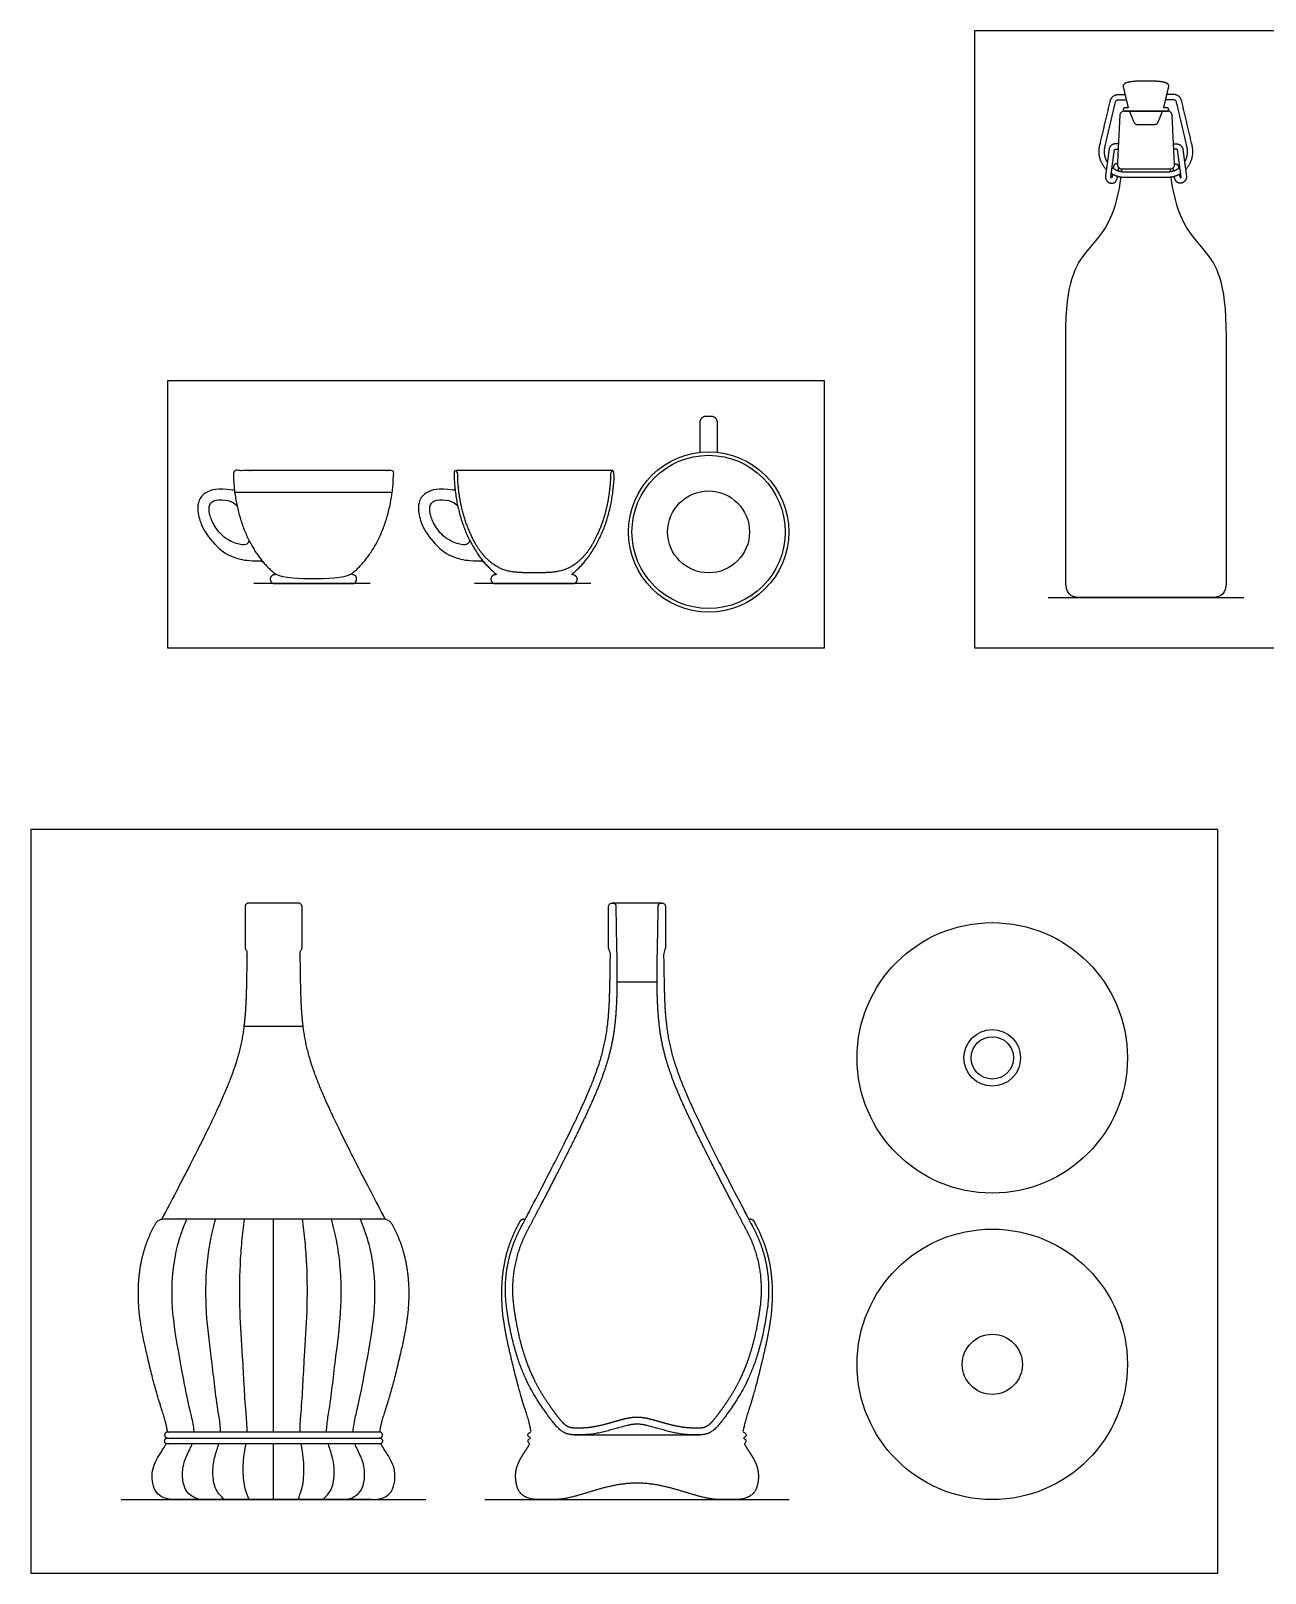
# Model space of a CAD drawing. Header units: millimetres. Extents: x 495.4 to 498.64, y 0.59 to 1.46.
# Drawn here: x 496.223 to 496.916, y 0.592 to 1.458 of the extents above; entities that cross this region are included whole.
import ezdxf

# ---------------------------------------------------------------- set-up
doc = ezdxf.new("R2010")
doc.units = ezdxf.units.MM
for name, color, linetype, true_color in [('2D$AG-DETAILS', 7, 'Continuous', 0x66ffff), ('2D$AG-DETAILS-DIAGRAM', 7, 'Continuous', 0xccff66), ('2D$AG-DIAGRAM', 7, 'Continuous', 0xfecc66), ('2D$AG-OBJECTS', 7, 'Continuous', 0x66ccff), ('2D$X-VPRT', 7, 'Continuous', 0xfb02ff)]:
    doc.layers.add(name, color=color, linetype=linetype, true_color=true_color)

msp = doc.modelspace()

# ---------------------------------------------------------------- linework, layer by layer
at = {"layer": '2D$AG-DETAILS'}
for points in [[(496.34256, 0.8991), (496.35918, 0.8991), (496.3758, 0.8991)], [(496.35918, 0.67118), (496.35918, 0.79084)], [(496.35918, 0.63329), (496.35918, 0.66447)]]:
    msp.add_lwpolyline(points, dxfattribs=at)
for points, knots in [([(496.31456, 0.67118), (496.31453, 0.67166), (496.31449, 0.67214), (496.31413, 0.6755), (496.31351, 0.67828), (496.30989, 0.69327), (496.30927, 0.69785), (496.30524, 0.71931), (496.30364, 0.72838), (496.30269, 0.73762), (496.30198, 0.7468), (496.30197, 0.75579), (496.30382, 0.76947), (496.30471, 0.77387), (496.30719, 0.78256), (496.30882, 0.78669), (496.31045, 0.79084)], [4.389385, 4.389385, 4.389385, 4.389385, 4.527908, 4.527908, 5.349461, 5.349461, 8.95618, 8.95618, 11.598435, 11.598435, 11.598435, 14.409918, 14.409918, 15.798687, 15.798687, 17.184325, 17.184325, 17.184325, 17.184325]), ([(496.32945, 0.67118), (496.32944, 0.6719), (496.32941, 0.67262), (496.32915, 0.6761), (496.32873, 0.67879), (496.32632, 0.6933), (496.32591, 0.70002), (496.32322, 0.7207), (496.32215, 0.72944), (496.32152, 0.73829), (496.32105, 0.74727), (496.32104, 0.75613), (496.32227, 0.76953), (496.32287, 0.77387), (496.32452, 0.7825), (496.32561, 0.78666), (496.32669, 0.79084)], [4.310672, 4.310672, 4.310672, 4.310672, 4.527908, 4.527908, 5.349461, 5.349461, 8.95618, 8.95618, 11.598435, 11.598435, 11.598435, 14.409918, 14.409918, 15.798687, 15.798687, 17.184325, 17.184325, 17.184325, 17.184325]), ([(496.34431, 0.67118), (496.34433, 0.67214), (496.3443, 0.67311), (496.34416, 0.67671), (496.34396, 0.67931), (496.34275, 0.69333), (496.34254, 0.7022), (496.3412, 0.72209), (496.34067, 0.73049), (496.34035, 0.73896), (496.34011, 0.74775), (496.34011, 0.75647), (496.34073, 0.76959), (496.34102, 0.77388), (496.34185, 0.78243), (496.34239, 0.78663), (496.34294, 0.79084)], [4.225461, 4.225461, 4.225461, 4.225461, 4.527908, 4.527908, 5.349461, 5.349461, 8.95618, 8.95618, 11.598435, 11.598435, 11.598435, 14.409918, 14.409918, 15.798687, 15.798687, 17.184325, 17.184325, 17.184325, 17.184325]), ([(496.37405, 0.67118), (496.37403, 0.67214), (496.37406, 0.67311), (496.3742, 0.67671), (496.3744, 0.67931), (496.37561, 0.69333), (496.37582, 0.7022), (496.37716, 0.72209), (496.37769, 0.73049), (496.37801, 0.73896), (496.37825, 0.74775), (496.37825, 0.75647), (496.37764, 0.76959), (496.37734, 0.77388), (496.37651, 0.78243), (496.37597, 0.78663), (496.37542, 0.79084)], [4.225461, 4.225461, 4.225461, 4.225461, 4.527908, 4.527908, 5.349461, 5.349461, 8.95618, 8.95618, 11.598435, 11.598435, 11.598435, 14.409918, 14.409918, 15.798687, 15.798687, 17.184325, 17.184325, 17.184325, 17.184325]), ([(496.38891, 0.67118), (496.38892, 0.6719), (496.38896, 0.67262), (496.38921, 0.6761), (496.38963, 0.67879), (496.39204, 0.6933), (496.39245, 0.70002), (496.39514, 0.7207), (496.39621, 0.72944), (496.39684, 0.73829), (496.39731, 0.74727), (496.39732, 0.75613), (496.39609, 0.76953), (496.39549, 0.77387), (496.39384, 0.7825), (496.39275, 0.78666), (496.39167, 0.79084)], [4.310672, 4.310672, 4.310672, 4.310672, 4.527908, 4.527908, 5.349461, 5.349461, 8.95618, 8.95618, 11.598435, 11.598435, 11.598435, 14.409918, 14.409918, 15.798687, 15.798687, 17.184325, 17.184325, 17.184325, 17.184325]), ([(496.4038, 0.67118), (496.40383, 0.67166), (496.40387, 0.67214), (496.40423, 0.6755), (496.40485, 0.67828), (496.40847, 0.69327), (496.40909, 0.69785), (496.41312, 0.71931), (496.41472, 0.72838), (496.41567, 0.73762), (496.41638, 0.7468), (496.41639, 0.75579), (496.41454, 0.76947), (496.41365, 0.77387), (496.41117, 0.78256), (496.40954, 0.78669), (496.40791, 0.79084)], [4.389385, 4.389385, 4.389385, 4.389385, 4.527908, 4.527908, 5.349461, 5.349461, 8.95618, 8.95618, 11.598435, 11.598435, 11.598435, 14.409918, 14.409918, 15.798687, 15.798687, 17.184325, 17.184325, 17.184325, 17.184325]), ([(496.31791, 0.63329), (496.31579, 0.63389), (496.31349, 0.63475), (496.31027, 0.63779), (496.30948, 0.63924), (496.30853, 0.64237), (496.30832, 0.64365), (496.30805, 0.64614), (496.30801, 0.6473), (496.30813, 0.65068), (496.30852, 0.65272), (496.31003, 0.65726), (496.31117, 0.65953), (496.31272, 0.66272), (496.31314, 0.66358), (496.3135, 0.66447)], [0, 0, 0, 0, 0.793924, 0.793924, 1.350584, 1.350584, 1.726917, 1.726917, 2.062242, 2.062242, 2.68497, 2.68497, 3.441313, 3.441313, 3.728824, 3.728824, 3.728824, 3.728824]), ([(496.33166, 0.63329), (496.33025, 0.6345), (496.32872, 0.63588), (496.32657, 0.63928), (496.32605, 0.64082), (496.32541, 0.64385), (496.32527, 0.64509), (496.3251, 0.64747), (496.32506, 0.64859), (496.32515, 0.65182), (496.32541, 0.65381), (496.32641, 0.65825), (496.32717, 0.66053), (496.3281, 0.66338), (496.32827, 0.66393), (496.32844, 0.66447)], [0, 0, 0, 0, 0.793924, 0.793924, 1.350584, 1.350584, 1.726917, 1.726917, 2.062242, 2.062242, 2.68497, 2.68497, 3.441313, 3.441313, 3.620399, 3.620399, 3.620399, 3.620399]), ([(496.34542, 0.63329), (496.34472, 0.63511), (496.34395, 0.63701), (496.34288, 0.64077), (496.34261, 0.64239), (496.3423, 0.64534), (496.34223, 0.64653), (496.34214, 0.64881), (496.34212, 0.64988), (496.34216, 0.65296), (496.34229, 0.65491), (496.3428, 0.65923), (496.34318, 0.66153), (496.34358, 0.66405), (496.34362, 0.66426), (496.34365, 0.66447)], [0, 0, 0, 0, 0.793924, 0.793924, 1.350584, 1.350584, 1.726917, 1.726917, 2.062242, 2.062242, 2.68497, 2.68497, 3.441313, 3.441313, 3.510888, 3.510888, 3.510888, 3.510888]), ([(496.37294, 0.63329), (496.37364, 0.63511), (496.37441, 0.63701), (496.37548, 0.64077), (496.37575, 0.64239), (496.37606, 0.64534), (496.37613, 0.64653), (496.37622, 0.64881), (496.37624, 0.64988), (496.3762, 0.65296), (496.37607, 0.65491), (496.37557, 0.65923), (496.37519, 0.66153), (496.37478, 0.66405), (496.37474, 0.66426), (496.37471, 0.66447)], [0, 0, 0, 0, 0.793924, 0.793924, 1.350584, 1.350584, 1.726917, 1.726917, 2.062242, 2.062242, 2.68497, 2.68497, 3.441313, 3.441313, 3.510888, 3.510888, 3.510888, 3.510888]), ([(496.3867, 0.63329), (496.38811, 0.6345), (496.38964, 0.63588), (496.39179, 0.63928), (496.39232, 0.64082), (496.39295, 0.64385), (496.39309, 0.64509), (496.39326, 0.64747), (496.3933, 0.64859), (496.39321, 0.65182), (496.39295, 0.65381), (496.39195, 0.65825), (496.39119, 0.66053), (496.39026, 0.66338), (496.39009, 0.66393), (496.38992, 0.66447)], [0, 0, 0, 0, 0.793924, 0.793924, 1.350584, 1.350584, 1.726917, 1.726917, 2.062242, 2.062242, 2.68497, 2.68497, 3.441313, 3.441313, 3.620399, 3.620399, 3.620399, 3.620399]), ([(496.40046, 0.63329), (496.40257, 0.63389), (496.40487, 0.63475), (496.40809, 0.63779), (496.40888, 0.63924), (496.40983, 0.64237), (496.41004, 0.64365), (496.41031, 0.64614), (496.41036, 0.6473), (496.41023, 0.65068), (496.40984, 0.65272), (496.40834, 0.65726), (496.4072, 0.65953), (496.40565, 0.66272), (496.40523, 0.66358), (496.40486, 0.66447)], [0, 0, 0, 0, 0.793924, 0.793924, 1.350584, 1.350584, 1.726917, 1.726917, 2.062242, 2.062242, 2.68497, 2.68497, 3.441313, 3.441313, 3.728824, 3.728824, 3.728824, 3.728824])]:
    msp.add_open_spline(points, degree=3, knots=knots, dxfattribs=at)
at = {"layer": '2D$AG-DETAILS-DIAGRAM'}
for points in [[(496.4258, 1.19886), (496.33738, 1.19886)], [(496.57462, 0.92384), (496.55206, 0.92384)]]:
    msp.add_lwpolyline(points, dxfattribs=at)
msp.add_circle((496.60354, 1.17674), 0.02299, dxfattribs=at)
msp.add_rational_spline([(496.85845, 1.41309), (496.85714, 1.40989), (496.85583, 1.4067), (496.85526, 1.40532), (496.85377, 1.40532), (496.8515, 1.40532), (496.84923, 1.40532), (496.84695, 1.40532), (496.84468, 1.40532), (496.84319, 1.40532), (496.84263, 1.4067), (496.84131, 1.40989), (496.84, 1.41309)], [1, 1, 1, 0.830700263655, 1, 1, 1, 1, 1, 0.830700263655, 1, 1, 1], degree=2, knots=[0.323819, 0.323819, 0.323819, 0.984381, 0.984381, 1.246283, 1.246283, 2, 2, 2.753717, 2.753717, 3.015619, 3.015619, 3.676181, 3.676181, 3.676181], dxfattribs=at)
at = {"layer": '2D$AG-DIAGRAM'}
for points in [[(496.4134, 1.14768), (496.3481, 1.14768)], [(496.53735, 1.14768), (496.47205, 1.14768)], [(496.79423, 1.13993), (496.90423, 1.13993)], [(496.27364, 0.63329), (496.44472, 0.63329)], [(496.4778, 0.63329), (496.64888, 0.63329)]]:
    msp.add_lwpolyline(points, dxfattribs=at)
at = {"layer": '2D$AG-OBJECTS'}
for points in [[(496.54953, 1.21118), (496.46154, 1.21118)], [(496.57734, 0.96829), (496.54934, 0.96829)], [(496.52797, 0.66961), (496.59871, 0.66961)], [(496.50831, 0.63329), (496.61837, 0.63329)]]:
    msp.add_lwpolyline(points, dxfattribs=at)
for centre, radius in [((496.60354, 1.17674), 0.04503), ((496.60354, 1.17674), 0.04303), ((496.7629, 0.88133), 0.07595), ((496.7629, 0.88133), 0.01589), ((496.7629, 0.88133), 0.01189), ((496.7629, 0.7092), 0.07595), ((496.7629, 0.7092), 0.01689)]:
    msp.add_circle(centre, radius, dxfattribs=at)
for points, weights, degree, knots in [([(496.84, 1.41309), (496.83848, 1.41309), (496.83762, 1.41309), (496.83741, 1.41309), (496.83685, 1.41309), (496.83646, 1.41348), (496.83646, 1.41404), (496.83646, 1.4146), (496.83685, 1.415), (496.83741, 1.415), (496.83758, 1.415), (496.83818, 1.415), (496.83921, 1.415), (496.83829, 1.41895), (496.83736, 1.4229), (496.83644, 1.42685), (496.83629, 1.42749), (496.83653, 1.42809), (496.83708, 1.42845), (496.83934, 1.42993), (496.8445, 1.42993), (496.84923, 1.42993), (496.85395, 1.42993), (496.85912, 1.42993), (496.86137, 1.42845), (496.86192, 1.42809), (496.86216, 1.42749), (496.86201, 1.42685), (496.86109, 1.4229), (496.86016, 1.41895), (496.85924, 1.415), (496.86027, 1.415), (496.86087, 1.415), (496.86104, 1.415), (496.8616, 1.415), (496.86199, 1.4146), (496.86199, 1.41404), (496.86199, 1.41348), (496.8616, 1.41309), (496.86104, 1.41309), (496.86083, 1.41309), (496.85997, 1.41309), (496.85845, 1.41309), (496.8523, 1.41309), (496.84615, 1.41309), (496.84, 1.41309)], [1, 1, 1, 1, 0.804737854124, 0.804737854124, 1, 0.804737854124, 0.804737854124, 1, 1, 1, 1, 1, 1, 1, 0.87961289448, 0.87961289448, 1, 1, 1, 1, 1, 1, 1, 0.87961289448, 0.87961289448, 1, 1, 1, 1, 1, 1, 1, 0.804737854124, 0.804737854124, 1, 0.804737854124, 0.804737854124, 1, 1, 1, 1, 1, 1, 1], 3, [3.676181, 3.676181, 3.676181, 3.676181, 3.737869, 3.737869, 3.737869, 3.887844, 3.887844, 3.887844, 4.03782, 4.03782, 4.03782, 4.087937, 4.087937, 4.087937, 5.30522, 5.30522, 5.30522, 5.48878, 5.48878, 5.48878, 6.7195, 6.7195, 6.7195, 7.95022, 7.95022, 7.95022, 8.13378, 8.13378, 8.13378, 9.351063, 9.351063, 9.351063, 9.40118, 9.40118, 9.40118, 9.551155, 9.551155, 9.551155, 9.701131, 9.701131, 9.701131, 9.762819, 9.762819, 9.762819, 11.608229, 11.608229, 11.608229, 11.608229]), ([(496.82698, 1.38025), (496.82146, 1.38596), (496.82327, 1.3937), (496.82623, 1.40628), (496.82919, 1.41886), (496.83002, 1.42242), (496.83368, 1.42242), (496.83558, 1.42242), (496.83747, 1.42242)], [1, 0.87792219724, 1, 1, 1, 0.783805638796, 1, 1, 1], 2, [1.859816, 1.859816, 1.859816, 3.314905, 3.314905, 4.270556, 4.270556, 4.963353, 4.963353, 5.492106, 5.492106, 5.492106]), ([(496.87147, 1.38025), (496.87699, 1.38596), (496.87518, 1.3937), (496.87222, 1.40628), (496.86926, 1.41886), (496.86843, 1.42242), (496.86477, 1.42242), (496.86287, 1.42242), (496.86098, 1.42242)], [1, 0.87792219724, 1, 1, 1, 0.783805638796, 1, 1, 1], 2, [1.859816, 1.859816, 1.859816, 3.314905, 3.314905, 4.270556, 4.270556, 4.963353, 4.963353, 5.492106, 5.492106, 5.492106]), ([(496.82754, 1.38441), (496.82512, 1.38844), (496.8262, 1.39301), (496.82915, 1.40559), (496.83211, 1.41817), (496.8324, 1.41942), (496.83368, 1.41942), (496.83593, 1.41942), (496.83818, 1.41942)], [1, 0.926525580765, 1, 1, 1, 0.783805638796, 1, 1, 1], 2, [1.881754, 1.881754, 1.881754, 2.774443, 2.774443, 3.730094, 3.730094, 4.422891, 4.422891, 5.049607, 5.049607, 5.049607]), ([(496.86143, 1.41309), (496.86381, 1.41309), (496.86392, 1.41071), (496.8646, 1.39696), (496.86527, 1.38321), (496.86532, 1.38214), (496.86458, 1.38136), (496.86385, 1.38059), (496.86277, 1.38059), (496.856, 1.38059), (496.84923, 1.38059), (496.84245, 1.38059), (496.83568, 1.38059), (496.83461, 1.38059), (496.83387, 1.38136), (496.83313, 1.38214), (496.83318, 1.38321), (496.83385, 1.39696), (496.83453, 1.41071), (496.83464, 1.41309), (496.83702, 1.41309), (496.84312, 1.41309), (496.84923, 1.41309), (496.85533, 1.41309), (496.86143, 1.41309)], [1, 0.72418716535, 1, 1, 1, 0.919130968004, 1, 0.919130968004, 1, 1, 1, 1, 1, 0.919130968004, 1, 0.919130968004, 1, 1, 1, 0.72418716535, 1, 1, 1, 1, 1], 2, [-2.163245, -2.163245, -2.163245, -1.782774, -1.782774, -0.93662, -0.93662, -0.734156, -0.734156, -0.531693, -0.531693, 0.305987, 0.305987, 1.143667, 1.143667, 1.346131, 1.346131, 1.548594, 1.548594, 2.394748, 2.394748, 2.775219, 2.775219, 3.611974, 3.611974, 4.448729, 4.448729, 4.448729]), ([(496.87091, 1.38441), (496.87333, 1.38844), (496.87226, 1.39301), (496.8693, 1.40559), (496.86634, 1.41817), (496.86605, 1.41942), (496.86477, 1.41942), (496.86252, 1.41942), (496.86027, 1.41942)], [1, 0.926525580765, 1, 1, 1, 0.783805638796, 1, 1, 1], 2, [1.881754, 1.881754, 1.881754, 2.774443, 2.774443, 3.730094, 3.730094, 4.422891, 4.422891, 5.049607, 5.049607, 5.049607]), ([(496.83374, 1.39466), (496.83372, 1.39466), (496.83369, 1.39466), (496.83367, 1.39466), (496.83313, 1.39466), (496.83258, 1.39466), (496.83204, 1.39466), (496.83017, 1.39466), (496.82876, 1.39343), (496.82851, 1.39157), (496.82784, 1.3866), (496.82717, 1.38164), (496.8265, 1.37667), (496.82634, 1.37551), (496.82673, 1.3744), (496.82759, 1.3736), (496.82785, 1.37335), (496.82828, 1.37304), (496.82893, 1.37273), (496.82949, 1.37257), (496.8301, 1.37252), (496.83091, 1.37263), (496.83175, 1.37307), (496.83233, 1.37372), (496.83268, 1.37428), (496.8329, 1.37477), (496.83307, 1.37537), (496.83318, 1.37593), (496.83325, 1.37629), (496.83327, 1.37641)], [1, 0.999800631556, 0.999800631556, 1, 1, 1, 1, 0.835278440076, 0.835278440076, 1, 1, 1, 1, 0.926220734689, 0.926220734689, 1, 1, 1, 1, 1, 1, 1, 1, 1, 1, 1, 1, 1, 1, 1], 3, [7.379116, 7.379116, 7.379116, 7.379116, 7.386453, 7.386453, 7.386453, 7.547683, 7.547683, 7.547683, 7.842761, 7.842761, 7.842761, 9.334569, 9.334569, 9.334569, 9.529661, 9.529661, 9.529661, 9.636592, 9.688491, 9.746071, 9.809825, 9.872452, 9.987905, 10.087118, 10.132852, 10.186431, 10.246787, 10.31977, 10.35703, 10.35703, 10.35703, 10.35703]), ([(496.83042, 1.37761), (496.83042, 1.3776), (496.83037, 1.37726), (496.83029, 1.37678), (496.83017, 1.37619), (496.8301, 1.37588), (496.83003, 1.3757), (496.83, 1.37566), (496.82999, 1.37563), (496.82997, 1.3756), (496.82995, 1.37557), (496.82992, 1.37559), (496.82989, 1.3756), (496.82986, 1.37562), (496.82979, 1.37566), (496.82971, 1.37572), (496.82964, 1.37578), (496.82951, 1.37591), (496.82944, 1.37609), (496.82947, 1.37627), (496.83014, 1.38124), (496.83081, 1.3862), (496.83148, 1.39117), (496.83152, 1.39146), (496.83174, 1.39166), (496.83204, 1.39166), (496.83256, 1.39166), (496.83308, 1.39166), (496.83359, 1.39166)], [1, 1, 1, 1, 1, 1, 1, 1, 1, 1, 1, 1, 1, 1, 1, 1, 1, 0.926220734687, 0.926220734687, 1, 1, 1, 1, 0.835278440075, 0.835278440075, 1, 1, 1, 1], 3, [4.434485, 4.434485, 4.434485, 4.434485, 4.437892, 4.537979, 4.577637, 4.619758, 4.634453, 4.634453, 4.634453, 4.644838, 4.644838, 4.644838, 4.681641, 4.681641, 4.681641, 4.772006, 4.772006, 4.772006, 4.967098, 4.967098, 4.967098, 6.458907, 6.458907, 6.458907, 6.753984, 6.753984, 6.753984, 6.907925, 6.907925, 6.907925, 6.907925]), ([(496.86471, 1.39466), (496.86474, 1.39466), (496.86476, 1.39466), (496.86478, 1.39466), (496.86533, 1.39466), (496.86587, 1.39466), (496.86641, 1.39466), (496.86828, 1.39466), (496.86969, 1.39343), (496.86995, 1.39157), (496.87062, 1.3866), (496.87129, 1.38164), (496.87196, 1.37667), (496.87211, 1.37551), (496.87172, 1.3744), (496.87086, 1.3736), (496.87061, 1.37335), (496.87017, 1.37304), (496.86952, 1.37273), (496.86896, 1.37257), (496.86835, 1.37252), (496.86754, 1.37263), (496.86671, 1.37307), (496.86612, 1.37372), (496.86577, 1.37428), (496.86555, 1.37477), (496.86538, 1.37537), (496.86527, 1.37593), (496.8652, 1.37629), (496.86518, 1.37641)], [1, 0.999800631556, 0.999800631556, 1, 1, 1, 1, 0.835278440076, 0.835278440076, 1, 1, 1, 1, 0.926220734689, 0.926220734689, 1, 1, 1, 1, 1, 1, 1, 1, 1, 1, 1, 1, 1, 1, 1], 3, [7.379116, 7.379116, 7.379116, 7.379116, 7.386453, 7.386453, 7.386453, 7.547683, 7.547683, 7.547683, 7.842761, 7.842761, 7.842761, 9.334569, 9.334569, 9.334569, 9.529661, 9.529661, 9.529661, 9.636592, 9.688491, 9.746071, 9.809825, 9.872452, 9.987905, 10.087118, 10.132852, 10.186431, 10.246787, 10.31977, 10.35703, 10.35703, 10.35703, 10.35703]), ([(496.86803, 1.37761), (496.86803, 1.3776), (496.86808, 1.37726), (496.86816, 1.37678), (496.86828, 1.37619), (496.86835, 1.37588), (496.86842, 1.3757), (496.86845, 1.37566), (496.86846, 1.37563), (496.86848, 1.3756), (496.86851, 1.37557), (496.86853, 1.37559), (496.86856, 1.3756), (496.86859, 1.37562), (496.86866, 1.37566), (496.86874, 1.37572), (496.86881, 1.37578), (496.86894, 1.37591), (496.86901, 1.37609), (496.86898, 1.37627), (496.86831, 1.38124), (496.86764, 1.3862), (496.86697, 1.39117), (496.86693, 1.39146), (496.86671, 1.39166), (496.86641, 1.39166), (496.86589, 1.39166), (496.86537, 1.39166), (496.86486, 1.39166)], [1, 1, 1, 1, 1, 1, 1, 1, 1, 1, 1, 1, 1, 1, 1, 1, 1, 0.926220734687, 0.926220734687, 1, 1, 1, 1, 0.835278440075, 0.835278440075, 1, 1, 1, 1], 3, [4.434485, 4.434485, 4.434485, 4.434485, 4.437892, 4.537979, 4.577637, 4.619758, 4.634453, 4.634453, 4.634453, 4.644838, 4.644838, 4.644838, 4.681641, 4.681641, 4.681641, 4.772006, 4.772006, 4.772006, 4.967098, 4.967098, 4.967098, 6.458907, 6.458907, 6.458907, 6.753984, 6.753984, 6.753984, 6.907925, 6.907925, 6.907925, 6.907925]), ([(496.86875, 1.37803), (496.86519, 1.3758), (496.86099, 1.3758), (496.85511, 1.3758), (496.84923, 1.3758), (496.84334, 1.3758), (496.83746, 1.3758), (496.83326, 1.3758), (496.82971, 1.37803)], [1, 0.960891509489, 1, 1, 1, 1, 1, 0.960891509489, 1], 2, [-0.817734, -0.817734, -0.817734, 0, 0, 0.689781, 0.689781, 1.379561, 1.379561, 2.197295, 2.197295, 2.197295]), ([(496.86829, 1.38139), (496.8651, 1.3788), (496.86099, 1.3788), (496.85511, 1.3788), (496.84923, 1.3788), (496.84334, 1.3788), (496.83746, 1.3788), (496.83335, 1.3788), (496.83016, 1.38139)], [1, 0.942285097196, 1, 1, 1, 1, 1, 0.942285097196, 1], 2, [-0.790118, -0.790118, -0.790118, 0, 0, 0.689781, 0.689781, 1.379561, 1.379561, 2.169679, 2.169679, 2.169679]), ([(496.83318, 1.38327), (496.83274, 1.38349), (496.83224, 1.38349), (496.8318, 1.38325), (496.83136, 1.38302), (496.83108, 1.38261), (496.83102, 1.38212), (496.83096, 1.3817), (496.83091, 1.38128), (496.83086, 1.38086)], [1, 0.925124788493, 0.925124788493, 1, 0.925124788493, 0.925124788493, 1, 1, 1, 1], 3, [11.0791343, 11.0791343, 11.0791343, 11.0791343, 11.222684, 11.222684, 11.222684, 11.3662336, 11.3662336, 11.3662336, 11.4925595, 11.4925595, 11.4925595, 11.4925595]), ([(496.86527, 1.38327), (496.86571, 1.38349), (496.86621, 1.38349), (496.86665, 1.38325), (496.86709, 1.38302), (496.86737, 1.38261), (496.86743, 1.38212), (496.86749, 1.3817), (496.86754, 1.38128), (496.86759, 1.38086)], [1, 0.925124788493, 0.925124788493, 1, 0.925124788493, 0.925124788493, 1, 1, 1, 1], 3, [11.0791343, 11.0791343, 11.0791343, 11.0791343, 11.222684, 11.222684, 11.222684, 11.3662336, 11.3662336, 11.3662336, 11.4925595, 11.4925595, 11.4925595, 11.4925595]), ([(496.60854, 1.22149), (496.60854, 1.22978), (496.60854, 1.23808), (496.60854, 1.24159), (496.60504, 1.24159), (496.60354, 1.24159), (496.60205, 1.24159), (496.59854, 1.24159), (496.59854, 1.23808), (496.59854, 1.22978), (496.59854, 1.22149)], [1, 1, 1, 0.707106781187, 1, 1, 1, 0.707106781187, 1, 1, 1], 2, [2.613476, 2.613476, 2.613476, 4.272472, 4.272472, 4.823675, 4.823675, 4.993487, 4.993487, 5.54469, 5.54469, 7.203686, 7.203686, 7.203686]), ([(496.35981, 1.14768), (496.35835, 1.14768), (496.35731, 1.14872), (496.35731, 1.15018), (496.35731, 1.15164), (496.35835, 1.15268), (496.35981, 1.15268), (496.36032, 1.15268), (496.36032, 1.15307), (496.36009, 1.15326), (496.34512, 1.16519), (496.33684, 1.18638), (496.33659, 1.21017), (496.33659, 1.21044), (496.33669, 1.21069), (496.33688, 1.21088), (496.33707, 1.21108), (496.33732, 1.21118), (496.33759, 1.21118), (496.33762, 1.21118), (496.33765, 1.21118), (496.33768, 1.21118), (496.36695, 1.21118), (496.39622, 1.21118), (496.42549, 1.21118), (496.42552, 1.21118), (496.42555, 1.21118), (496.42558, 1.21118), (496.42585, 1.21118), (496.4261, 1.21108), (496.4263, 1.21088), (496.42649, 1.21069), (496.42659, 1.21044), (496.42658, 1.21017), (496.42634, 1.18638), (496.41806, 1.16519), (496.40309, 1.15326), (496.40286, 1.15307), (496.40286, 1.15268), (496.40337, 1.15268), (496.40483, 1.15268), (496.40587, 1.15164), (496.40587, 1.15018), (496.40587, 1.14872), (496.40483, 1.14768), (496.40337, 1.14768), (496.39611, 1.14768), (496.38885, 1.14768), (496.38159, 1.14768), (496.37433, 1.14768), (496.36707, 1.14768), (496.35981, 1.14768)], [0.871400844662, 0.701249245816, 0.701249245816, 0.871400844662, 0.701249245816, 0.701249245816, 0.871400844662, 0.871400844662, 0.871400844662, 0.871400844662, 0.826156012417, 0.86693583824, 0.993740322129, 0.942646297917, 0.942646297917, 0.993740322129, 0.942646297917, 0.942646297917, 0.993740322129, 0.981788752915, 0.970582692312, 0.960122140322, 0.960122140322, 0.960122140322, 0.960122140322, 0.970582692309, 0.981788752907, 0.993740322118, 0.942646297906, 0.942646297906, 0.993740322118, 0.942646297906, 0.942646297906, 0.993740322118, 0.86693583823, 0.826156012408, 0.871400844652, 0.871400844652, 0.871400844652, 0.871400844652, 0.701249245808, 0.701249245808, 0.871400844652, 0.701249245808, 0.701249245808, 0.871400844652, 0.871400844652, 0.871400844652, 0.871400844652, 0.871400844652, 0.871400844652, 0.871400844652], 3, [-14.203084, -14.203084, -14.203084, -14.203084, -13.810383, -13.810383, -13.810383, -13.417683, -13.417683, -13.417683, -13.29767, -13.29767, -13.29767, -8.605896, -8.605896, -8.605896, -8.526834, -8.526834, -8.526834, -8.447771, -8.447771, -8.447771, -8.438038, -8.438038, -8.438038, 0.343046, 0.343046, 0.343046, 0.352779, 0.352779, 0.352779, 0.431841, 0.431841, 0.431841, 0.510904, 0.510904, 0.510904, 5.202671, 5.202671, 5.202671, 5.322684, 5.322684, 5.322684, 5.715384, 5.715384, 5.715384, 6.108084, 6.108084, 6.108084, 8.285925, 8.285925, 8.285925, 10.463765, 10.463765, 10.463765, 10.463765]), ([(496.48376, 1.14768), (496.48229, 1.14768), (496.48126, 1.14872), (496.48126, 1.15018), (496.48126, 1.15164), (496.48229, 1.15268), (496.48376, 1.15268), (496.48426, 1.15268), (496.48426, 1.15307), (496.48403, 1.15326), (496.46906, 1.16519), (496.46079, 1.18638), (496.46054, 1.21017), (496.46054, 1.21044), (496.46064, 1.21069), (496.46083, 1.21088), (496.46102, 1.21108), (496.46127, 1.21118), (496.46154, 1.21118), (496.46212, 1.21118), (496.46253, 1.21077), (496.46254, 1.21019), (496.46258, 1.20659), (496.46309, 1.19892), (496.46534, 1.18736), (496.46869, 1.17776), (496.47209, 1.17091), (496.47393, 1.16785), (496.47812, 1.16198), (496.48667, 1.15376), (496.49923, 1.15376), (496.50553, 1.15376), (496.51184, 1.15376), (496.5244, 1.15376), (496.53294, 1.16198), (496.53714, 1.16785), (496.53898, 1.17091), (496.54238, 1.17776), (496.54573, 1.18736), (496.54797, 1.19892), (496.54849, 1.20659), (496.54853, 1.21019), (496.54853, 1.21077), (496.54895, 1.21118), (496.54953, 1.21118), (496.5498, 1.21118), (496.55005, 1.21108), (496.55024, 1.21088), (496.55043, 1.21069), (496.55053, 1.21044), (496.55053, 1.21017), (496.55028, 1.18638), (496.54201, 1.16519), (496.52704, 1.15326), (496.5268, 1.15307), (496.5268, 1.15268), (496.52731, 1.15268), (496.52878, 1.15268), (496.52981, 1.15164), (496.52981, 1.15018), (496.52981, 1.14872), (496.52878, 1.14768), (496.52731, 1.14768), (496.52005, 1.14768), (496.51279, 1.14768), (496.50553, 1.14768), (496.49827, 1.14768), (496.49102, 1.14768), (496.48376, 1.14768)], [0.871400844662, 0.701249245816, 0.701249245816, 0.871400844662, 0.701249245816, 0.701249245816, 0.871400844662, 0.871400844662, 0.871400844662, 0.871400844662, 0.826156012417, 0.86693583824, 0.993740322129, 0.942646297917, 0.942646297917, 0.993740322129, 0.942646297917, 0.942646297917, 0.993740322129, 0.802139575537, 0.802139575537, 0.993740322129, 0.993740322129, 0.993740322129, 0.993740322129, 0.993740322129, 0.993740322129, 0.993740322129, 0.993740322129, 0.993740322129, 0.993740322129, 0.993740322129, 0.993740322129, 0.993740322129, 0.993740322129, 0.993740322129, 0.993740322129, 0.993740322129, 0.993740322129, 0.993740322129, 0.993740322129, 0.993740322129, 0.802139575537, 0.802139575537, 0.993740322129, 0.942646297917, 0.942646297917, 0.993740322129, 0.942646297917, 0.942646297917, 0.993740322129, 0.86693583824, 0.826156012417, 0.871400844662, 0.871400844662, 0.871400844662, 0.871400844662, 0.701249245816, 0.701249245816, 0.871400844662, 0.701249245816, 0.701249245816, 0.871400844662, 0.871400844662, 0.871400844662, 0.871400844662, 0.871400844662, 0.871400844662, 0.871400844662], 3, [-14.203084, -14.203084, -14.203084, -14.203084, -13.810385, -13.810385, -13.810385, -13.417686, -13.417686, -13.417686, -13.297673, -13.297673, -13.297673, -8.605915, -8.605915, -8.605915, -8.526852, -8.526852, -8.526852, -8.44779, -8.44779, -8.44779, -8.291754, -8.291754, -8.291754, -7.213103, -5.989078, -4.766317, -4.171351, -3.696738, -3.696738, -1.879042, -0.061345, -0.061345, -0.061345, 1.756351, 3.574048, 3.574048, 4.048661, 4.643626, 5.866388, 7.090413, 8.169064, 8.169064, 8.169064, 8.325099, 8.325099, 8.325099, 8.404162, 8.404162, 8.404162, 8.483224, 8.483224, 8.483224, 13.174982, 13.174982, 13.174982, 13.294995, 13.294995, 13.294995, 13.687694, 13.687694, 13.687694, 14.080393, 14.080393, 14.080393, 16.25823, 16.25823, 16.25823, 18.436067, 18.436067, 18.436067, 18.436067]), ([(496.42194, 0.79076), (496.3926, 0.84659), (496.37413, 0.8869), (496.37454, 0.9136), (496.37413, 0.94151), (496.37479, 0.94187), (496.37518, 0.94252), (496.37518, 0.94328), (496.37518, 0.95095), (496.37518, 0.95862), (496.37518, 0.96629), (496.37518, 0.96746), (496.37435, 0.96829), (496.37318, 0.96829), (496.36851, 0.96829), (496.36385, 0.96829), (496.35918, 0.96829), (496.35451, 0.96829), (496.34985, 0.96829), (496.34518, 0.96829), (496.34401, 0.96829), (496.34318, 0.96746), (496.34318, 0.96629), (496.34318, 0.95862), (496.34318, 0.95095), (496.34318, 0.94328), (496.34318, 0.94252), (496.34357, 0.94187), (496.34424, 0.94151), (496.34383, 0.9136), (496.34423, 0.8869), (496.32576, 0.84659), (496.29642, 0.79076)], [1, 1, 1, 1, 1, 0.905373471427, 0.905373471427, 1, 1, 1, 1, 0.804737854124, 0.804737854124, 1, 1, 1, 1, 1, 1, 1, 0.804737854124, 0.804737854124, 1, 1, 1, 1, 0.905373471427, 0.905373471427, 1, 1, 1, 1, 1], 3, [-20.722354, -20.722354, -20.722354, -20.722354, -12.614538, -4.265919, -4.265919, -4.265919, -4.050193, -4.050193, -4.050193, -1.749073, -1.749073, -1.749073, -1.434914, -1.434914, -1.434914, -0.279313, -0.279313, -0.279313, 0.876289, 0.876289, 0.876289, 1.190448, 1.190448, 1.190448, 3.491567, 3.491567, 3.491567, 3.707294, 3.707294, 3.707294, 12.055913, 20.163729, 20.163729, 20.163729, 20.163729]), ([(496.56334, 0.67961), (496.56247, 0.67961), (496.56071, 0.67949), (496.55808, 0.67905), (496.55543, 0.67842), (496.55238, 0.67759), (496.54858, 0.67648), (496.54372, 0.67515), (496.53811, 0.67397), (496.53409, 0.67361), (496.53208, 0.67361), (496.53071, 0.67361), (496.52934, 0.67361), (496.52797, 0.67361), (496.52748, 0.67361), (496.52658, 0.67366), (496.52529, 0.67397), (496.52411, 0.67449), (496.52291, 0.6753), (496.52161, 0.67647), (496.52017, 0.67804), (496.51856, 0.68004), (496.51676, 0.68248), (496.51474, 0.68534), (496.51248, 0.68859), (496.51007, 0.6923), (496.50757, 0.69654), (496.50475, 0.702), (496.50097, 0.71082), (496.49682, 0.72443), (496.49481, 0.73578), (496.49398, 0.74217), (496.49209, 0.75661), (496.49466, 0.77094), (496.50145, 0.78383), (496.50505, 0.79066), (496.51169, 0.80331), (496.52076, 0.82089), (496.52805, 0.83538), (496.53335, 0.84635), (496.53757, 0.85549), (496.54106, 0.86355), (496.54434, 0.87202), (496.54691, 0.87991), (496.5488, 0.8873), (496.55055, 0.89643), (496.55148, 0.90553), (496.55193, 0.91514), (496.55209, 0.92331), (496.55205, 0.93247), (496.55194, 0.93895), (496.55187, 0.94239), (496.55173, 0.94877), (496.55159, 0.95514), (496.55145, 0.96668), (496.55143, 0.96762), (496.55076, 0.96829), (496.54982, 0.96829), (496.54966, 0.96829), (496.5495, 0.96829), (496.54934, 0.96829), (496.54817, 0.96829), (496.54734, 0.96746), (496.54734, 0.96629), (496.54734, 0.95862), (496.54734, 0.95095), (496.54734, 0.94328), (496.54734, 0.94275), (496.54754, 0.94225), (496.54792, 0.94187), (496.54823, 0.94156), (496.54839, 0.94115), (496.54838, 0.94071), (496.54799, 0.91334), (496.5483, 0.88631), (496.52938, 0.84541), (496.49791, 0.78569), (496.49074, 0.77207), (496.48802, 0.75691), (496.49001, 0.74165), (496.49436, 0.70828), (496.51463, 0.67781), (496.52134, 0.66961), (496.52797, 0.66961), (496.52926, 0.66961), (496.53063, 0.66961), (496.53208, 0.66961), (496.54459, 0.66961), (496.55575, 0.67561), (496.56334, 0.67561), (496.57093, 0.67561), (496.58209, 0.66961), (496.5946, 0.66961), (496.59605, 0.66961), (496.59742, 0.66961), (496.59871, 0.66961), (496.60534, 0.66961), (496.61205, 0.67781), (496.63232, 0.70828), (496.63667, 0.74165), (496.63866, 0.75691), (496.63594, 0.77207), (496.62877, 0.78569), (496.5973, 0.84541), (496.57838, 0.88631), (496.57869, 0.91334), (496.5783, 0.94071), (496.57829, 0.94115), (496.57846, 0.94156), (496.57876, 0.94187), (496.57914, 0.94225), (496.57934, 0.94275), (496.57934, 0.94328), (496.57934, 0.95095), (496.57934, 0.95862), (496.57934, 0.96629), (496.57934, 0.96746), (496.57851, 0.96829), (496.57734, 0.96829), (496.57718, 0.96829), (496.57702, 0.96829), (496.57686, 0.96829), (496.57592, 0.96829), (496.57525, 0.96762), (496.57523, 0.96668), (496.57509, 0.95514), (496.57495, 0.94877), (496.57481, 0.94239), (496.57474, 0.93895), (496.57463, 0.93247), (496.57459, 0.92331), (496.57475, 0.91514), (496.5752, 0.90553), (496.57613, 0.89643), (496.57788, 0.8873), (496.57977, 0.87991), (496.58234, 0.87202), (496.58562, 0.86355), (496.58911, 0.85549), (496.59333, 0.84635), (496.59863, 0.83538), (496.60592, 0.82089), (496.61499, 0.80331), (496.62163, 0.79066), (496.62523, 0.78383), (496.63202, 0.77094), (496.63459, 0.75661), (496.6327, 0.74217), (496.63187, 0.73578), (496.62986, 0.72443), (496.62571, 0.71082), (496.62193, 0.702), (496.61911, 0.69654), (496.61661, 0.6923), (496.6142, 0.68859), (496.61194, 0.68534), (496.60992, 0.68248), (496.60812, 0.68004), (496.60651, 0.67804), (496.60507, 0.67647), (496.60377, 0.6753), (496.60257, 0.67449), (496.60139, 0.67397), (496.60011, 0.67366), (496.5992, 0.67361), (496.59871, 0.67361), (496.59734, 0.67361), (496.59597, 0.67361), (496.5946, 0.67361), (496.59259, 0.67361), (496.58857, 0.67397), (496.58296, 0.67515), (496.5781, 0.67648), (496.5743, 0.67759), (496.57125, 0.67842), (496.5686, 0.67905), (496.56597, 0.67949), (496.56421, 0.67961), (496.56334, 0.67961)], [1, 1, 1, 1, 1, 1, 1, 1, 1, 1, 1, 1, 1, 1, 1, 1, 1, 1, 1, 1, 1, 1, 1, 1, 1, 1, 1, 1, 1, 1, 1, 1, 0.968760775367, 0.968760775367, 1, 1, 1, 1, 1, 1, 1, 1, 1, 1, 1, 1, 1, 1, 1, 1, 1, 1, 1, 1, 1, 0.80760164013, 0.80760164013, 1, 1, 1, 1, 0.804737854124, 0.804737854124, 1, 1, 1, 1, 0.932185652305, 0.912970633178, 0.942354942617, 0.893670974282, 0.893670974282, 0.942354942617, 0.942354942617, 0.942354942617, 0.942354942617, 0.942354942617, 0.912916504881, 0.912916504881, 0.942354942617, 0.942354942617, 0.942354942617, 0.942354942617, 0.942354942617, 0.942354942617, 0.942354942617, 0.942354942617, 0.942354942617, 0.942354942617, 0.942354942617, 0.942354942617, 0.942354942617, 0.942354942617, 0.942354942617, 0.942354942617, 0.942354942617, 0.942354942617, 0.942354942617, 0.942354942617, 0.942354942617, 0.912916504881, 0.912916504881, 0.942354942617, 0.942354942617, 0.942354942617, 0.942354942617, 0.942354942617, 0.893670974282, 0.893670974282, 0.942354942617, 0.912970633178, 0.932185652305, 1, 1, 1, 1, 0.804737854124, 0.804737854124, 1, 1, 1, 1, 0.80760164013, 0.80760164013, 1, 1, 1, 1, 1, 1, 1, 1, 1, 1, 1, 1, 1, 1, 1, 1, 1, 1, 1, 1, 1, 0.968760775367, 0.968760775367, 1, 1, 1, 1, 1, 1, 1, 1, 1, 1, 1, 1, 1, 1, 1, 1, 1, 1, 1, 1, 1, 1, 1, 1, 1, 1, 1, 1, 1, 1, 1, 1], 3, [0, 0, 0, 0, 0.260941, 0.527204, 0.799777, 1.078896, 1.475436, 1.986021, 2.590943, 3.194282, 3.194282, 3.194282, 3.605021, 3.605021, 3.605021, 3.751731, 3.876263, 3.998496, 4.137626, 4.309007, 4.520919, 4.776925, 5.079561, 5.430992, 5.828008, 6.267418, 6.756852, 7.304605, 8.10929, 9.632775, 11.564102, 11.564102, 11.564102, 16.181927, 16.181927, 16.181927, 18.500326, 20.465739, 22.118525, 23.365605, 24.120115, 25.139051, 25.999669, 26.845248, 27.625738, 28.287868, 29.631857, 30.366172, 31.174529, 32.082679, 33.116678, 33.116678, 33.116678, 34.986316, 34.986316, 34.986316, 35.239837, 35.239837, 35.239837, 35.279363, 35.279363, 35.279363, 35.593522, 35.593522, 35.593522, 37.894642, 37.894642, 37.894642, 38.049243, 38.049243, 38.049243, 38.178157, 38.178157, 38.178157, 46.446135, 54.794903, 54.794903, 54.794903, 59.34066, 59.34066, 59.34066, 63.224426, 67.108191, 67.108191, 67.108191, 67.773887, 67.773887, 67.773887, 71.101532, 71.101532, 71.101532, 74.429177, 74.429177, 74.429177, 75.094873, 75.094873, 75.094873, 78.978638, 82.862403, 82.862403, 82.862403, 87.408161, 87.408161, 87.408161, 95.756929, 104.024907, 104.024907, 104.024907, 104.153821, 104.153821, 104.153821, 104.308422, 104.308422, 104.308422, 106.609541, 106.609541, 106.609541, 106.923701, 106.923701, 106.923701, 106.963227, 106.963227, 106.963227, 107.216748, 107.216748, 107.216748, 109.086386, 109.086386, 109.086386, 110.120385, 111.028535, 111.836892, 112.571207, 113.915196, 114.577326, 115.357816, 116.203395, 117.064012, 118.082949, 118.837459, 120.084538, 121.737325, 123.702738, 126.021136, 126.021136, 126.021136, 130.638961, 130.638961, 130.638961, 132.570288, 134.093774, 134.898459, 135.446212, 135.935646, 136.375055, 136.772072, 137.123503, 137.426139, 137.682145, 137.894057, 138.065438, 138.204568, 138.326801, 138.451333, 138.598042, 138.598042, 138.598042, 139.008782, 139.008782, 139.008782, 139.612121, 140.217043, 140.727628, 141.124167, 141.403287, 141.67586, 141.942123, 142.203064, 142.203064, 142.203064, 142.203064]), ([(496.29961, 0.67118), (496.29935, 0.67359), (496.29765, 0.68089), (496.29264, 0.69425), (496.28674, 0.72053), (496.28552, 0.72595), (496.28459, 0.73144), (496.28387, 0.73695), (496.28182, 0.75707), (496.28461, 0.77263), (496.29198, 0.78662), (496.29224, 0.78711), (496.2925, 0.7876), (496.29275, 0.78809), (496.29367, 0.78982), (496.29535, 0.79084), (496.29731, 0.79084), (496.31794, 0.79084), (496.33856, 0.79084), (496.35918, 0.79084), (496.3798, 0.79084), (496.40042, 0.79084), (496.42105, 0.79084), (496.42301, 0.79084), (496.42469, 0.78982), (496.42561, 0.78809), (496.42586, 0.7876), (496.42612, 0.78711), (496.42638, 0.78662), (496.43375, 0.77263), (496.43654, 0.75707), (496.43449, 0.73695), (496.43377, 0.73144), (496.43284, 0.72595), (496.43162, 0.72053), (496.42572, 0.69425), (496.42071, 0.68089), (496.41901, 0.67359), (496.41875, 0.67118)], [1, 1, 1, 1, 1, 1, 1, 1, 0.968760775367, 0.968760775367, 1, 1, 1, 1, 0.904078530035, 0.904078530035, 1, 1, 1, 1, 1, 1, 1, 0.904078530035, 0.904078530035, 1, 1, 1, 1, 0.968760775367, 0.968760775367, 1, 1, 1, 1, 1, 1, 1, 1], 3, [18.595547, 18.595547, 18.595547, 18.595547, 19.874358, 21.647892, 21.647892, 21.647892, 23.315427, 23.315427, 23.315427, 27.839227, 27.839227, 27.839227, 28.004715, 28.004715, 28.004715, 28.564461, 28.564461, 28.564461, 34.751083, 34.751083, 34.751083, 40.937705, 40.937705, 40.937705, 41.497452, 41.497452, 41.497452, 41.662939, 41.662939, 41.662939, 46.186739, 46.186739, 46.186739, 47.854274, 47.854274, 47.854274, 49.627808, 50.90662, 50.90662, 50.90662, 50.90662]), ([(496.62606, 0.79084), (496.62634, 0.79084), (496.62661, 0.79084), (496.62689, 0.79084), (496.62779, 0.79084), (496.62856, 0.79037), (496.62898, 0.78958), (496.6295, 0.78859), (496.63002, 0.78761), (496.63054, 0.78662), (496.63791, 0.77263), (496.6407, 0.75707), (496.63865, 0.73695), (496.63793, 0.73144), (496.637, 0.72595), (496.63578, 0.72053), (496.62988, 0.69425), (496.62487, 0.68089), (496.62317, 0.67359), (496.62291, 0.67118), (496.62386, 0.67114), (496.62453, 0.67046), (496.62453, 0.6695), (496.62453, 0.66853), (496.62384, 0.66784), (496.62287, 0.66783), (496.62287, 0.66783), (496.62287, 0.66783), (496.62287, 0.66783), (496.62384, 0.66782), (496.62453, 0.66713), (496.62453, 0.66615), (496.62453, 0.66553), (496.62421, 0.66499), (496.62367, 0.66469), (496.62408, 0.66372), (496.62585, 0.66065), (496.63102, 0.6535), (496.63241, 0.643), (496.62823, 0.63329), (496.61837, 0.63329), (496.61539, 0.63329), (496.61241, 0.63329), (496.60943, 0.63329), (496.59715, 0.63329), (496.58221, 0.64246), (496.56334, 0.64246), (496.54447, 0.64246), (496.52953, 0.63329), (496.51725, 0.63329), (496.51427, 0.63329), (496.51129, 0.63329), (496.50831, 0.63329), (496.49845, 0.63329), (496.49427, 0.643), (496.49566, 0.6535), (496.50083, 0.66065), (496.5026, 0.66372), (496.50301, 0.66469), (496.50247, 0.66499), (496.50215, 0.66553), (496.50215, 0.66615), (496.50215, 0.66713), (496.50284, 0.66782), (496.50381, 0.66783), (496.50381, 0.66783), (496.50381, 0.66783), (496.50381, 0.66783), (496.50284, 0.66784), (496.50215, 0.66853), (496.50215, 0.6695), (496.50215, 0.67046), (496.50282, 0.67114), (496.50377, 0.67118), (496.50351, 0.67359), (496.50181, 0.68089), (496.4968, 0.69425), (496.4909, 0.72053), (496.48968, 0.72595), (496.48875, 0.73144), (496.48803, 0.73695), (496.48598, 0.75707), (496.48877, 0.77263), (496.49614, 0.78662), (496.49666, 0.78761), (496.49718, 0.78859), (496.4977, 0.78958), (496.49812, 0.79037), (496.49889, 0.79084), (496.49979, 0.79084), (496.50007, 0.79084), (496.50034, 0.79084), (496.50062, 0.79084)], [1, 1, 1, 1, 0.904027730839, 0.904027730839, 1, 1, 1, 1, 0.968760775367, 0.968760775367, 1, 1, 1, 1, 1, 1, 1, 1, 0.812945071986, 0.812945071986, 1, 0.806762864318, 0.806762864318, 1, 1, 1, 1, 0.806764652356, 0.806764652356, 1, 0.908798152915, 0.908798152915, 1, 1, 1, 1, 1, 1, 1, 1, 1, 1, 1, 1, 1, 1, 1, 1, 1, 1, 1, 1, 1, 1, 1, 1, 1, 0.908798152915, 0.908798152915, 1, 0.806764652356, 0.806764652356, 1, 1, 1, 1, 0.806762864318, 0.806762864318, 1, 0.812945071986, 0.812945071986, 1, 1, 1, 1, 1, 1, 1, 1, 0.968760775367, 0.968760775367, 1, 1, 1, 1, 0.904027730839, 0.904027730839, 1, 1, 1, 1], 3, [-27.9951, -27.9951, -27.9951, -27.9951, -27.911813, -27.911813, -27.911813, -27.655192, -27.655192, -27.655192, -27.321299, -27.321299, -27.321299, -22.797499, -22.797499, -22.797499, -21.129964, -21.129964, -21.129964, -19.35643, -18.077619, -18.077619, -18.077619, -17.820213, -17.820213, -17.820213, -17.558361, -17.558361, -17.558361, -17.558332, -17.558332, -17.558332, -17.296482, -17.296482, -17.296482, -17.119066, -17.119066, -17.119066, -16.327291, -14.553757, -12.780223, -11.006689, -11.006689, -11.006689, -10.112072, -10.112072, -10.112072, -5.244344, -5.244344, -5.244344, -0.376617, -0.376617, -0.376617, 0.518, 0.518, 0.518, 2.291534, 4.065068, 5.838602, 6.630377, 6.630377, 6.630377, 6.807793, 6.807793, 6.807793, 7.069644, 7.069644, 7.069644, 7.069672, 7.069672, 7.069672, 7.331524, 7.331524, 7.331524, 7.58893, 7.58893, 7.58893, 8.867741, 10.641275, 10.641275, 10.641275, 12.30881, 12.30881, 12.30881, 16.83261, 16.83261, 16.83261, 17.166503, 17.166503, 17.166503, 17.423125, 17.423125, 17.423125, 17.506411, 17.506411, 17.506411, 17.506411]), ([(496.41869, 0.67118), (496.42037, 0.67118), (496.42037, 0.6695), (496.42037, 0.66783), (496.41869, 0.66783), (496.38894, 0.66783), (496.35918, 0.66783), (496.32942, 0.66783), (496.29967, 0.66783), (496.29799, 0.66783), (496.29799, 0.66615), (496.29799, 0.66447), (496.29967, 0.66447), (496.32942, 0.66447), (496.35918, 0.66447), (496.38894, 0.66447), (496.41869, 0.66447), (496.42037, 0.66447), (496.42037, 0.66615), (496.42037, 0.66783), (496.41869, 0.66783), (496.38894, 0.66783), (496.35918, 0.66783), (496.32942, 0.66783), (496.29967, 0.66783), (496.29799, 0.66783), (496.29799, 0.6695), (496.29799, 0.67118), (496.29967, 0.67118), (496.32942, 0.67118), (496.35918, 0.67118), (496.38894, 0.67118), (496.41869, 0.67118)], [1, 0.707106781187, 1, 0.707106781187, 1, 1, 1, 1, 1, 0.707106781187, 1, 0.707106781187, 1, 1, 1, 1, 1, 0.707106781187, 1, 0.707106781187, 1, 1, 1, 1, 1, 0.707106781187, 1, 0.707106781187, 1, 1, 1, 1, 1], 2, [-6.599872, -6.599872, -6.599872, -6.336577, -6.336577, -6.073282, -6.073282, -0.895177, -0.895177, 4.282929, 4.282929, 4.546223, 4.546223, 4.809518, 4.809518, 9.987624, 9.987624, 15.165729, 15.165729, 15.429024, 15.429024, 15.692318, 15.692318, 20.870424, 20.870424, 26.04853, 26.04853, 26.311824, 26.311824, 26.575119, 26.575119, 31.753224, 31.753224, 36.93133, 36.93133, 36.93133])]:
    msp.add_rational_spline(points, weights, degree=degree, knots=knots, dxfattribs=at)
for points, degree in [([(496.8337, 1.37942), (496.83378, 1.38005), (496.83386, 1.38067), (496.83394, 1.38129)], 3), ([(496.83555, 1.37895), (496.8356, 1.3795), (496.83564, 1.38005), (496.83568, 1.38059)], 3), ([(496.86277, 1.38059), (496.86281, 1.38005), (496.86285, 1.3795), (496.8629, 1.37895)], 3), ([(496.86475, 1.37942), (496.86467, 1.38005), (496.86459, 1.38067), (496.86451, 1.38129)], 3), ([(496.34534, 1.17212), (496.34521, 1.17065), (496.34396, 1.1693), (496.33985, 1.1694), (496.33106, 1.17302), (496.32495, 1.18134), (496.32298, 1.18724), (496.32277, 1.19236), (496.32626, 1.19522), (496.3341, 1.19457), (496.33731, 1.19309), (496.33872, 1.19114)], 3), ([(496.46928, 1.17212), (496.46915, 1.17065), (496.46791, 1.1693), (496.4638, 1.1694), (496.455, 1.17302), (496.44889, 1.18134), (496.44693, 1.18724), (496.44671, 1.19236), (496.4502, 1.19522), (496.45805, 1.19457), (496.46125, 1.19309), (496.46266, 1.19114)], 3), ([(496.29965, 0.66783), (496.29965, 0.66783), (496.29965, 0.66783), (496.29965, 0.66783)], 3), ([(496.41871, 0.66783), (496.41871, 0.66783), (496.41871, 0.66783), (496.41871, 0.66783)], 3), ([(496.50831, 0.63329), (496.51278, 0.63329), (496.51725, 0.63329)], 2), ([(496.61837, 0.63329), (496.6139, 0.63329), (496.60943, 0.63329)], 2)]:
    msp.add_open_spline(points, degree=degree, dxfattribs=at)
for points, knots in [([(496.8632, 1.37596), (496.8642, 1.36761), (496.86908, 1.34852), (496.88257, 1.33517), (496.89423, 1.31816), (496.89423, 1.28653), (496.89423, 1.24883), (496.89423, 1.1965), (496.89423, 1.14786), (496.89423, 1.14278), (496.89178, 1.13993), (496.88688, 1.13993), (496.87433, 1.13993), (496.86178, 1.13993), (496.84923, 1.13993), (496.83667, 1.13993), (496.82412, 1.13993), (496.81157, 1.13993), (496.80667, 1.13993), (496.80423, 1.14278), (496.80423, 1.14786), (496.80423, 1.1965), (496.80423, 1.24883), (496.80423, 1.28653), (496.80423, 1.31816), (496.81588, 1.33517), (496.82937, 1.34852), (496.83425, 1.36761), (496.83525, 1.37596)], [-25.326222, -25.326222, -25.326222, -25.326222, -22.815648, -19.836187, -16.856727, -16.856727, -16.856727, -1.1582, -1.1582, -1.1582, 0, 0, 0, 3.765823, 3.765823, 3.765823, 7.531646, 7.531646, 7.531646, 8.689846, 8.689846, 8.689846, 24.388373, 24.388373, 24.388373, 27.367834, 30.347294, 32.857868, 32.857868, 32.857868, 32.857868]), ([(496.33709, 1.20141), (496.33718, 1.20056), (496.33656, 1.19996), (496.33587, 1.20011), (496.3281, 1.2017), (496.31937, 1.19891), (496.31649, 1.19303), (496.31649, 1.18784), (496.3188, 1.17867), (496.3283, 1.16649), (496.33871, 1.16112), (496.34569, 1.16055), (496.35087, 1.1605), (496.35216, 1.1605), (496.35317, 1.16007), (496.35389, 1.15922)], [0, 0, 0, 0, 0.241575, 0.241575, 0.241575, 1.329774, 2.481314, 3.632853, 4.784392, 5.935931, 7.087471, 8.116421, 8.116421, 8.116421, 8.477155, 8.477155, 8.477155, 8.477155]), ([(496.46103, 1.20141), (496.46112, 1.20056), (496.4605, 1.19996), (496.45982, 1.20011), (496.45204, 1.2017), (496.44331, 1.19891), (496.44043, 1.19303), (496.44043, 1.18784), (496.44274, 1.17867), (496.45224, 1.16649), (496.46265, 1.16112), (496.46964, 1.16055), (496.47482, 1.1605), (496.47611, 1.1605), (496.47711, 1.16007), (496.47783, 1.15922)], [0, 0, 0, 0, 0.241575, 0.241575, 0.241575, 1.329774, 2.481314, 3.632853, 4.784392, 5.935931, 7.087471, 8.116421, 8.116421, 8.116421, 8.477155, 8.477155, 8.477155, 8.477155]), ([(496.35981, 1.15348), (496.36457, 1.15053), (496.37497, 1.15053), (496.38159, 1.15053), (496.38821, 1.15053), (496.39861, 1.15053), (496.40337, 1.15348)], [-2.257853, -2.257853, -2.257853, -2.257853, 0, 0, 0, 2.257853, 2.257853, 2.257853, 2.257853]), ([(496.30415, 0.63329), (496.32249, 0.63329), (496.34084, 0.63329), (496.35918, 0.63329), (496.34084, 0.63329), (496.32249, 0.63329), (496.30415, 0.63329), (496.29429, 0.63329), (496.29011, 0.643), (496.2915, 0.6535), (496.29667, 0.66065), (496.29844, 0.66372), (496.29885, 0.66469)], [0, 0, 0, 0, 5.503345, 5.503345, 5.503345, 11.006689, 11.006689, 11.006689, 12.780223, 14.553757, 16.327291, 17.119066, 17.119066, 17.119066, 17.119066]), ([(496.41421, 0.63329), (496.39587, 0.63329), (496.37752, 0.63329), (496.35918, 0.63329), (496.37752, 0.63329), (496.39587, 0.63329), (496.41421, 0.63329), (496.42407, 0.63329), (496.42825, 0.643), (496.42686, 0.6535), (496.42169, 0.66065), (496.41992, 0.66372), (496.41951, 0.66469)], [0, 0, 0, 0, 5.503345, 5.503345, 5.503345, 11.006689, 11.006689, 11.006689, 12.780223, 14.553757, 16.327291, 17.119066, 17.119066, 17.119066, 17.119066])]:
    msp.add_open_spline(points, degree=3, knots=knots, dxfattribs=at)
at = {"layer": '2D$X-VPRT'}
for points in [[(496.75283, 1.11168), (497.21974, 1.11168), (497.21974, 1.45817), (496.75283, 1.45817)], [(496.29962, 1.11168), (496.6686, 1.11168), (496.6686, 1.26162), (496.29962, 1.26162)], [(496.22284, 0.59192), (496.88966, 0.59192), (496.88966, 1.00965), (496.22284, 1.00965)]]:
    msp.add_lwpolyline(points, close=True, dxfattribs=at)

doc.saveas('drawing.dxf')
